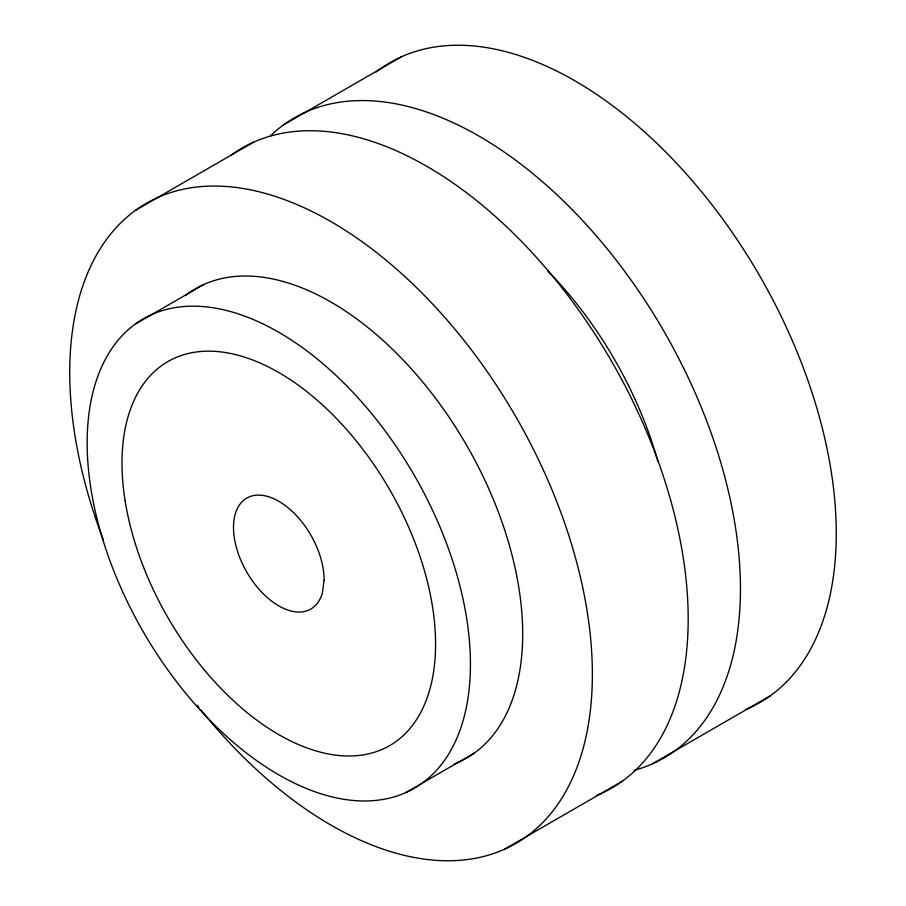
<?xml version="1.0" encoding="UTF-8"?>
<svg xmlns="http://www.w3.org/2000/svg" width="906" height="906" viewBox="0 0 906 906"><rect width="100%" height="100%" fill="white"/><g stroke="black" fill="none" stroke-linecap="round" stroke-linejoin="round"><path stroke-width="1.36" d="M135.458 210.385L253.578 142.185M283.533 124.892L401.664 56.693M135.345 324.031L203.975 284.405M405.865 792.58A271.007 156.466 60 0 0 339.478 378.719A271.007 156.466 60 0 0 91.03 489.444A271.007 156.466 60 0 0 405.865 792.58L474.495 752.954M504.336 849.307L622.467 781.108M652.422 763.815L770.542 695.615M185.447 295.481A271.007 156.466 60 0 1 467.145 446.182A271.007 156.466 60 0 1 454.37 763.973M103.567 540.554A369.557 213.363 60 0 1 287.123 200.6A369.557 213.363 60 0 1 588.3 724.97A369.557 213.363 60 0 1 200.69 709.658M198.935 707.461A369.557 213.363 60 0 1 197.18 705.253M376.081 72.027A369.557 213.363 60 0 1 759.137 274.892A369.557 213.363 60 0 1 745.74 709.579M269.886 136.353A369.557 213.363 60 0 1 664.494 332.253A369.557 213.363 60 0 1 634.336 770.281M548.028 271.2A271.007 156.466 60 0 1 657.949 461.607M231.268 155.062A369.557 213.363 60 0 1 613.396 364.461A369.557 213.363 60 0 1 596.397 795.593M324.076 580.361L322.4 592.898A64.054 36.987 60 0 1 249.252 576.182A64.054 36.987 60 0 1 260.147 495.152A64.054 36.987 60 0 1 324.076 580.361M125.164 501.097A221.732 128.018 60 0 0 382.762 749.126A221.732 128.018 60 0 0 328.436 410.52A221.732 128.018 60 0 0 125.164 501.097"/></g></svg>
